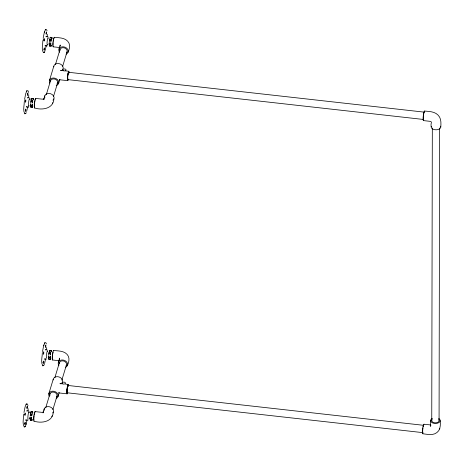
<?xml version="1.0" encoding="UTF-8"?>
<svg xmlns="http://www.w3.org/2000/svg" width="464" height="464" viewBox="0 0 464 464"><rect width="100%" height="100%" fill="white"/><g stroke="black" fill="none" stroke-linecap="round" stroke-linejoin="round"><path stroke-width="0.7" d="M430.604 420.471L430.592 426.074L430.87 425.105M431.178 126.788C430.36 122.548 432.842 122.003 430.047 121.336L423.4 120.582M431.752 420.947L432.32 127.989M439.072 420.227L439.646 127.994M440.214 420.703C440.533 424.757 440.638 429.931 436.897 432.57C432.918 435.737 427.303 434.298 422.785 433.753M440.788 127.026C441.102 122.977 441.264 118.065 437.999 115.043C434.571 111.453 429.101 111.482 424.548 111.047M28.124 408.645L28.072 410.837M47.305 34.324L47.247 36.517M46.69 347.495L46.638 349.688M28.681 97.666L28.733 94.813M24.627 101.384L24.841 100.009M43.193 40.235L43.407 38.854M30.549 105.119L30.665 103.866M30.81 102.3L31.204 100.143M30.781 103.895L30.641 105.403L31.993 105.554L32.132 104.046M30.902 102.585L31.042 101.082L32.393 101.233M32.254 102.735L32.37 101.483M32.289 104.046L32.26 106.053M32.434 102.486L32.822 100.328M49.114 43.97L49.23 42.717M49.375 41.151L49.77 38.993M49.346 42.746L49.207 44.248L50.559 44.405L50.698 42.897M49.468 41.435L49.607 39.933L50.959 40.084M50.82 41.586L50.936 40.333M50.854 42.897L50.825 44.898M50.999 41.337L51.388 39.179M29.94 418.29L30.056 417.037M30.201 415.471L30.589 413.314M30.166 417.066L30.027 418.574L31.378 418.725L31.523 417.217M30.288 415.756L30.427 414.253L31.784 414.404M31.645 415.906L31.761 414.654M31.68 417.217L31.651 419.224M31.825 415.657L32.213 413.499M48.505 357.141L48.621 355.888M48.766 354.322L49.155 352.164M48.732 355.917L48.592 357.419L49.944 357.576L50.089 356.068M48.853 354.606L48.993 353.104L50.35 353.255M50.211 354.757L50.327 353.504M50.245 356.068L50.216 358.069M50.385 354.508L50.779 352.35M24.273 101.79C24.331 105.566 22.608 110.635 24.899 113.796M42.839 40.641C42.897 44.416 41.174 49.486 43.465 52.647M23.763 414.114C23.757 418.168 21.947 423.522 24.285 426.967M42.328 352.965C42.323 357.019 40.513 362.372 42.85 365.818M24.337 423.702L24.389 423.325M42.903 362.552L42.955 362.175M24.598 99.279L25.706 93.705L26.767 90.99M43.164 38.129L44.271 32.555L45.333 29.841M23.989 412.45L25.091 406.876L26.152 404.161M42.555 351.3L43.657 345.726L44.718 343.012M46.261 45.582L45.205 50.269M27.08 419.903L26.03 424.589L26.233 423.876M45.646 358.753L44.596 363.44M27.556 107.497L26.639 111.418M42.729 352.304L42.926 351.782M44.474 31.842L44.271 32.555M43.86 345.013L43.657 345.726M58.992 49.074L60.233 44.991L60.047 46.429M34.568 107.967C42.16 110.444 53.389 108.785 53.917 98.867M58.383 362.245L59.618 358.162L59.433 359.554M33.959 421.138C41.551 423.615 52.774 421.956 53.302 412.038M31.714 98.449L31.488 99.203L29.342 98.954M50.054 38.054L50.28 37.3M31.337 100.05L31.065 100.955L32.416 101.106L32.689 100.201M31.575 99.261L31.854 98.356M49.903 38.901L49.631 39.805L50.982 39.956L51.255 39.051M50.141 38.112L50.419 37.207M32.927 99.412L33.159 98.658M51.492 38.263L51.724 37.509M33.112 99.383L33.338 98.629L33.472 99.232M51.678 38.234L51.904 37.48L52.038 38.083M30.914 107.091L31.146 106.337M49.48 45.942L49.712 45.188M32.677 106.459L32.405 107.364L31.03 107.23L31.326 106.308M49.619 46.064L49.892 45.159M51.243 45.31L50.97 46.214L49.596 46.081L49.346 45.339M32.811 106.366L32.538 107.271L32.405 106.674M51.376 45.217L51.104 46.122L50.97 45.524M43.738 99.308L44.84 95.694M49.381 80.759L53.795 66.224M46.296 94.685L50.663 80.289M55.454 64.519L60.03 49.439M53.505 96.448L57.664 82.737M62.663 66.282L67.031 51.887M68.069 52.252C69.675 48.853 70.656 44.115 67.651 41.157C64.299 37.526 58.719 37.857 54.282 37.282M30.873 412.374L31.105 411.62M49.439 351.225L49.671 350.471M30.728 413.221L30.45 414.126L31.801 414.277L32.08 413.372M30.966 412.432L31.239 411.527L32.637 411.759M49.294 352.072L49.016 352.976L50.367 353.127L50.646 352.222M49.532 351.283L49.805 350.378L51.156 350.529L51.313 351.109M32.318 412.583L32.544 411.829M50.883 351.434L51.11 350.68M32.497 412.554L32.729 411.8L32.863 412.403M51.063 351.405L51.295 350.651L51.429 351.254M30.305 420.262L30.398 419.961M48.871 359.113L48.964 358.811M30.438 420.384L30.531 420.082M50.634 358.481L50.356 359.385L48.981 359.252L49.097 358.933M30.282 419.804L30.415 420.401L31.79 420.535L32.068 419.63M32.202 419.537L31.929 420.442L31.79 419.845M50.767 358.388L50.489 359.293L50.356 358.695M48.772 393.93L53.18 379.395M43.123 412.479L44.231 408.865M45.681 407.856L50.054 393.46M54.839 377.69L59.421 362.61M52.89 409.619L57.055 395.908M61.84 380.144L66.422 365.058M67.454 365.423C69.061 362.024 70.041 357.286 67.036 354.328C63.69 350.697 58.104 351.028 53.667 350.453M58.551 83.566L59.81 79.472L59.415 79.762M57.936 396.737L59.201 392.643L58.615 392.898L67.17 393.843M52.461 103.484L52.774 102.648M51.852 416.655L52.159 415.819M439.582 429.09L439.779 428.568M45.002 50.895L44.347 52.27M26.628 106.465C25.822 107.213 28.397 107.52 28.855 106.668M44.393 364.066L43.738 365.441M26.013 419.636L25.764 420.187M25.827 425.215L25.172 426.59M26.239 112.578L25.781 113.419M43.007 412.885L43.645 411.997L41.946 412.357L35.102 411.603M43.773 99.383L43.929 99.151M46.528 359.026L44.248 359.136L44.457 358.881M45.449 29.696L46.429 29.505L47.067 30.746M43.343 52.635L44.231 52.409M26.883 90.851L28.095 90.834L28.582 92.417M24.778 113.784L25.665 113.564M44.84 342.867L45.814 342.676L46.452 343.917M42.734 365.806L43.622 365.58M26.274 404.022L27.48 404.005L27.973 405.588M28.031 420.129L25.816 420.123M24.169 426.955L25.056 426.729M45.269 29.922L45.518 29.615M44.167 52.49L44.416 52.188M26.703 91.072L26.953 90.77M25.601 113.639L25.851 113.338M44.654 343.093L44.904 342.786M43.552 365.661L43.802 365.359M26.088 404.243L26.338 403.941M24.986 426.81L25.236 426.509M59.543 79.866L59.873 79.686L59.537 79.825M44.991 45.803L47.206 45.808M43.952 99.006L44.266 98.849L42.56 99.186L35.716 98.432M430.76 424.96L423.934 424.218M59.56 79.756L67.779 80.672M49.433 44.387L50.559 44.509L50.692 45.112M45.257 45.733L46.922 45.919M62.681 70.563L60.535 70.313L61.579 70.65M65.401 70.87L68.8 71.253M68.765 72.309L424.45 112.16A3.712 0.528 -83.6 0 0 424.09 112.537M67.814 79.617L423.499 119.468M33.205 98.507L31.871 98.339L31.941 98.641M30.868 105.537L31.993 105.664L32.126 106.262M26.692 106.882L28.356 107.068M48.819 357.558L49.944 357.68L50.083 358.283M62.072 383.734L59.92 383.484L61.08 383.902M65.47 384.117L68.185 384.424M68.15 385.48L423.122 425.256M67.205 392.788L422.884 432.639M28.727 412.125L30.844 412.363M30.253 418.708L31.378 418.835L31.517 419.433M53.134 46.818L59.786 47.566M47.67 350.262L45.368 349.508L45.501 350.053M52.525 359.989L59.172 360.737M29.006 411.237L26.802 410.657L26.935 411.208M29.534 97.997L27.451 97.579L27.55 98.037M48.279 37.091L45.982 36.337L46.116 36.882M51.927 37.938L51.788 37.34L50.483 37.387M52.043 38.46L52.113 38.761M50.814 45.634L50.947 46.232M49.091 44.219L49.341 44.962M33.228 98.49L33.362 99.087M32.248 106.784L32.381 107.381M30.641 105.508L30.775 106.111M30.897 106.633L31.03 107.23M30.525 105.369L30.641 105.867M30.781 106.494L30.891 106.993M49.694 350.569L49.805 351.068M50.199 358.805L50.332 359.403M48.592 357.529L48.732 358.133M48.848 358.655L48.981 359.252M48.482 357.39L48.592 357.889M48.737 358.51L48.848 359.008M31.262 411.51L31.332 411.812M31.129 411.719L31.239 412.218M31.633 419.955L31.767 420.552M30.027 418.679L30.166 419.282M29.916 418.54L30.027 419.038M30.172 419.665L30.282 420.164M67.553 392.382A3.642 0.522 -83.6 0 1 67.158 389.11A3.642 0.522 -83.6 0 1 68.266 385.903M53.122 379.987A4.808 3.77 16.9 0 1 58.963 376.919A4.808 3.77 16.9 0 1 62.066 382.73M49.932 395.467A3.712 2.906 16.9 0 1 54.12 392.219A3.712 2.906 16.9 0 1 56.353 397.161M49.225 396.32A4.808 3.77 16.9 0 1 51.081 391.465A4.808 3.77 16.9 0 1 57.414 393.408A4.808 3.77 16.9 0 1 56.214 398.466M67.669 392.909A4.739 0.679 -83.6 0 1 66.822 392.144A4.739 0.679 -83.6 0 1 67.593 385.671A4.739 0.679 -83.6 0 1 68.521 385.758M59.27 363.422A3.712 2.906 16.9 0 1 63.823 361.067A3.712 2.906 16.9 0 1 66.126 365.603M58.934 365.458A4.808 3.77 16.9 0 1 60.366 360.325A4.808 3.77 16.9 0 1 66.903 362.21A4.808 3.77 16.9 0 1 65.47 367.343M52.728 359.89A4.808 0.684 -83.6 0 1 52.403 355.209A4.808 0.684 -83.6 0 1 53.754 350.552M52.641 358.887A3.712 0.528 -83.6 0 1 52.647 354.537M52.734 353.951A3.712 0.528 -83.6 0 1 53.157 352.089M44.08 410.472A4.808 3.77 16.9 0 1 49.781 406.818A4.808 3.77 16.9 0 1 52.739 412.972M34.162 421.045A4.808 0.684 -83.6 0 1 33.878 416.017A4.808 0.684 -83.6 0 1 35.264 411.893M34.075 420.036A3.712 0.528 -83.6 0 1 34.081 415.686M34.266 414.549A3.712 0.528 -83.6 0 1 34.591 413.238M34.899 412.687A3.712 0.528 -83.6 0 1 34.986 412.699M28.217 419.12A3.503 0.499 -83.6 0 1 28.002 415.674A3.503 0.499 -83.6 0 1 28.971 412.276M46.783 357.97A3.503 0.499 -83.6 0 1 46.644 353.881A3.503 0.499 -83.6 0 1 47.659 351.596M67.454 392.648A3.712 0.528 -83.6 0 1 67.205 388.617A3.712 0.528 -83.6 0 1 68.312 386.065M422.948 432.674A3.712 0.528 -83.6 0 1 422.953 428.005M423.151 426.903A3.712 0.528 -83.6 0 1 423.365 426.027M67.506 391.865A2.888 0.412 -83.6 0 1 67.309 391.976M67.158 390.589A2.888 0.412 -83.6 0 1 67.239 389.377M67.622 387.051A2.888 0.412 -83.6 0 1 68.046 386.292M422.994 433.66A4.808 0.684 -83.6 0 1 422.669 428.974A4.808 0.684 -83.6 0 1 424.021 424.316M438.7 418.47A4.808 2.906 0.1 0 1 438.758 422.675A4.808 2.906 0.1 0 1 431.804 422.507A4.808 2.906 0.1 0 1 432.402 418.313M438.7 419.555A3.712 2.245 0.1 0 1 435.963 422.803A3.712 2.245 0.1 0 1 431.764 420.181M431.92 419.821A3.712 2.245 0.1 0 1 432.175 419.485M440.649 126.202A4.808 2.906 0.1 0 1 436.143 129.81A4.808 2.906 0.1 0 1 431.253 126.376M423.609 120.489A4.808 0.684 -83.6 0 1 423.365 115.124A4.808 0.684 -83.6 0 1 424.763 111.621M423.412 119.277A3.712 0.528 -83.6 0 1 423.417 116.041M423.487 115.432A3.712 0.528 -83.6 0 1 423.899 113.135M68.063 79.477A3.712 0.528 -83.6 0 1 67.819 75.446A3.712 0.528 -83.6 0 1 68.921 72.894M67.918 78.805A2.888 0.412 -83.6 0 1 67.773 77.418M68.231 73.88A2.888 0.412 -83.6 0 1 68.463 73.231M67.941 79.57A3.642 0.522 -83.6 0 1 67.901 74.948A3.642 0.522 -83.6 0 1 68.921 73.086M53.737 66.816A4.808 3.77 16.9 0 1 59.937 63.87A4.808 3.77 16.9 0 1 62.286 70.029M50.419 81.2A3.712 2.906 16.9 0 1 55.378 79.269A3.712 2.906 16.9 0 1 56.962 83.99M49.834 83.149A4.808 3.77 16.9 0 1 51.91 78.225A4.808 3.77 16.9 0 1 58.273 80.614A4.808 3.77 16.9 0 1 56.196 85.538M68.283 79.738A4.739 0.679 -83.6 0 1 67.437 78.973A4.739 0.679 -83.6 0 1 68.208 72.5A4.739 0.679 -83.6 0 1 69.136 72.587M59.931 50.744A3.712 2.906 16.9 0 1 64.27 47.85A3.712 2.906 16.9 0 1 66.596 52.606M59.549 52.287A4.808 3.77 16.9 0 1 60.981 47.154A4.808 3.77 16.9 0 1 67.518 49.039A4.808 3.77 16.9 0 1 66.085 54.172M53.343 46.719A4.808 0.684 -83.6 0 1 53.099 41.36A4.808 0.684 -83.6 0 1 54.497 37.857M53.116 45.397A3.712 0.528 -83.6 0 1 53.122 42.578M53.256 41.366A3.712 0.528 -83.6 0 1 53.551 39.724M53.876 38.64A3.712 0.528 -83.6 0 1 54.079 38.367M44.834 97.852A4.808 3.77 16.9 0 1 50.39 93.647A4.808 3.77 16.9 0 1 52.948 100.189M34.777 107.874A4.808 0.684 -83.6 0 1 34.452 103.188A4.808 0.684 -83.6 0 1 35.803 98.53M34.551 106.546A3.712 0.528 -83.6 0 1 34.556 103.727M34.69 102.515A3.712 0.528 -83.6 0 1 34.986 100.874M35.2 100.067A3.712 0.528 -83.6 0 1 35.513 99.516M29.046 105.496A3.503 0.499 -83.6 0 1 28.524 103.455A3.503 0.499 -83.6 0 1 29.499 99.041M47.612 44.347A3.503 0.499 -83.6 0 1 47.05 43.622A3.503 0.499 -83.6 0 1 47.548 39.092A3.503 0.499 -83.6 0 1 48.268 38.425M430.604 425.749L430.592 426.074L430.604 425.749M25.439 101.477C25.7 104.754 26.17 96.442 25.439 101.477M25.421 110.652C25.682 113.929 26.152 105.618 25.421 110.652M27.515 94.639C27.776 97.916 28.246 89.604 27.515 94.639M24.83 414.648C25.091 417.925 25.561 409.613 24.83 414.648M24.807 423.823C25.073 427.1 25.543 418.789 24.807 423.823M26.906 407.81C27.167 411.087 27.637 402.775 26.906 407.81M44.005 40.327C44.266 43.604 44.735 35.293 44.005 40.327M43.987 49.503C44.248 52.78 44.718 44.469 43.987 49.503M46.081 33.489C46.342 36.766 46.812 28.455 46.081 33.489M43.396 353.498C43.657 356.775 44.126 348.464 43.396 353.498M43.372 362.674C43.639 365.951 44.109 357.64 43.372 362.674M45.472 346.66C45.733 349.937 46.203 341.626 45.472 346.66M59.508 358.521L59.438 358.887L59.508 358.521M62.698 383.867A1.647 0.998 0.1 0 0 65.389 383.293A1.647 0.998 0.1 0 0 63.214 382.168A1.647 0.998 0.1 0 0 62.698 383.867M63.313 70.696A1.647 0.998 0.1 0 0 66.004 70.122A1.647 0.998 0.1 0 0 63.829 68.997A1.647 0.998 0.1 0 0 63.313 70.696"/></g></svg>
